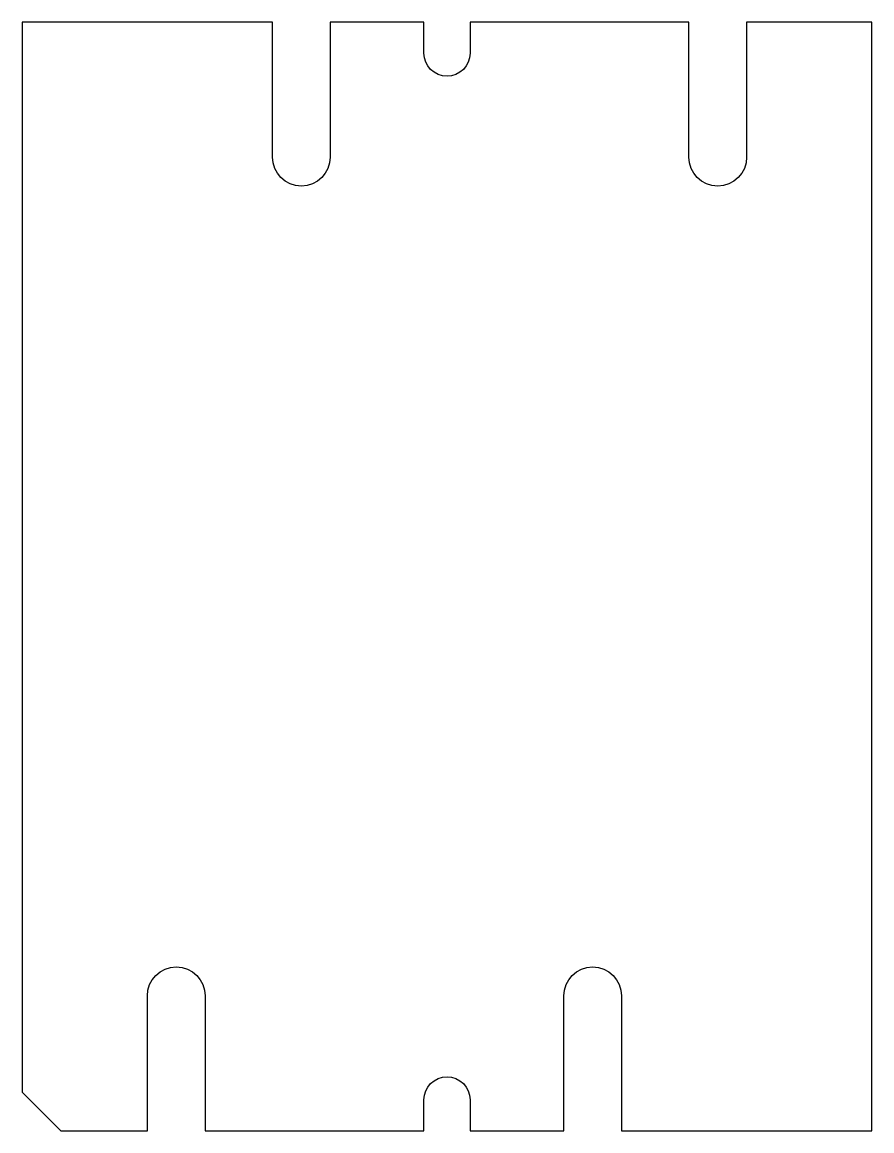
# Model space of a CAD drawing. Header units: millimetres. Extents: x -22.1 to 22.1, y -28.8 to 28.8.
import ezdxf

# ---------------------------------------------------------------- set-up
doc = ezdxf.new("R2010")
doc.units = ezdxf.units.MM

msp = doc.modelspace()

# ---------------------------------------------------------------- linework, layer by layer
msp.add_lwpolyline([(1.2, -27.15), (1.2, -28.75), (6.06, -28.75), (6.06, -21.75, -1), (9.06, -21.75), (9.06, -28.75), (22.05, -28.75), (22.05, 28.75), (15.55, 28.75), (15.55, 21.75, -1), (12.55, 21.75), (12.55, 28.75), (1.2, 28.75), (1.2, 27.15, -1), (-1.2, 27.15), (-1.2, 28.75), (-6.06, 28.75), (-6.06, 21.75, -1), (-9.06, 21.75), (-9.06, 28.75), (-22.05, 28.75), (-22.05, -26.75), (-20.05, -28.75), (-15.55, -28.75), (-15.55, -21.75, -1), (-12.55, -21.75), (-12.55, -28.75), (-1.2, -28.75), (-1.2, -27.15, -1)], format="xyb", close=True)

doc.saveas('drawing.dxf')
